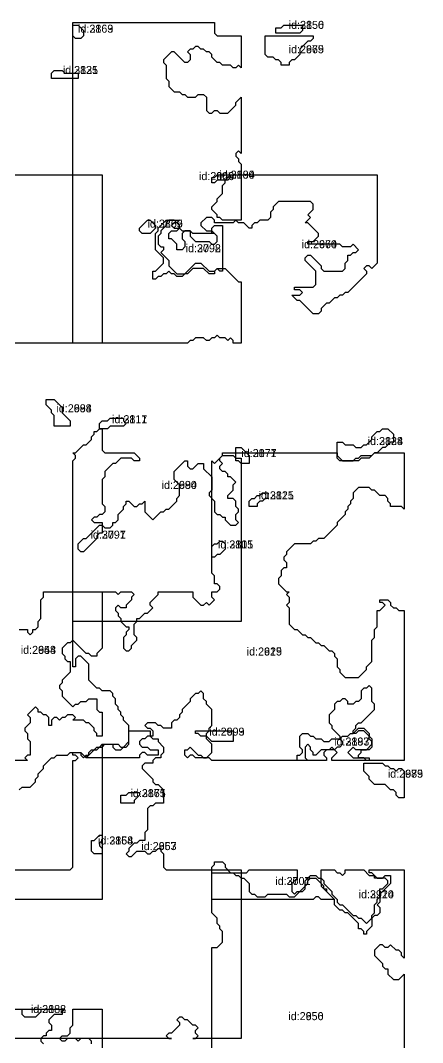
# Model space of a CAD drawing. Header units: metres. Extents: x 0 to 810, y 0 to 745.
# Drawn here: x 656.4 to 806.9, y 362.5 to 744.7 of the extents above; entities that cross this region are included whole.
import ezdxf

# ---------------------------------------------------------------- set-up
doc = ezdxf.new("R2010")
doc.units = ezdxf.units.M
doc.layers.add('forest', color=7, linetype='Continuous')
doc.layers.add('forestfragmentation', color=7, linetype='Continuous')

msp = doc.modelspace()

# ---------------------------------------------------------------- linework, layer by layer
at = {"layer": 'forest', "color": 162}
msp.add_lwpolyline([(676, 624), (676, 744), (729, 744), (729, 740), (730, 739), (739, 739), (739, 727), (738, 728), (737, 727), (736, 727), (735, 728), (732, 728), (731, 729), (730, 729), (728, 731), (728, 732), (727, 733), (726, 733), (725, 734), (724, 734), (723, 735), (722, 735), (721, 734), (720, 734), (719, 733), (720, 732), (720, 730), (719, 729), (718, 729), (714, 733), (713, 733), (710, 730), (710, 729), (711, 728), (711, 723), (712, 722), (712, 720), (714, 718), (716, 718), (717, 717), (718, 717), (719, 716), (722, 716), (723, 717), (725, 717), (726, 716), (726, 711), (727, 710), (728, 710), (729, 711), (730, 711), (731, 710), (734, 710), (737, 713), (737, 714), (739, 716), (739, 695), (738, 696), (737, 695), (737, 694), (738, 693), (738, 692), (739, 691), (739, 670), (737, 670), (736, 669), (729, 669), (729, 670), (728, 671), (726, 671), (724, 669), (724, 668), (726, 666), (728, 666), (729, 665), (721, 665), (720, 666), (718, 666), (717, 665), (717, 663), (718, 662), (718, 660), (717, 659), (715, 659), (715, 661), (713, 663), (712, 663), (712, 665), (713, 666), (715, 666), (716, 667), (716, 668), (714, 670), (712, 670), (711, 669), (711, 668), (709, 666), (709, 665), (708, 664), (708, 661), (709, 660), (710, 660), (710, 659), (709, 658), (712, 655), (712, 653), (715, 650), (718, 650), (722, 654), (724, 654), (727, 651), (729, 651), (730, 652), (733, 652), (738, 647), (739, 647), (739, 624), (736, 624), (736, 625), (735, 626), (734, 625), (733, 626), (731, 626), (730, 627), (729, 626), (728, 626), (727, 625), (726, 625), (725, 626), (722, 626), (721, 625), (720, 625), (719, 624), (676, 624)], dxfattribs=at)
msp.add_lwpolyline([(676, 624), (676, 744), (729, 744), (729, 740), (730, 739), (739, 739), (739, 727), (738, 728), (737, 727), (736, 727), (735, 728), (732, 728), (731, 729), (730, 729), (728, 731), (728, 732), (727, 733), (726, 733), (725, 734), (724, 734), (723, 735), (722, 735), (721, 734), (720, 734), (719, 733), (720, 732), (720, 730), (719, 729), (718, 729), (714, 733), (713, 733), (710, 730), (710, 729), (711, 728), (711, 723), (712, 722), (712, 720), (714, 718), (716, 718), (717, 717), (718, 717), (719, 716), (722, 716), (723, 717), (725, 717), (726, 716), (726, 711), (727, 710), (728, 710), (729, 711), (730, 711), (731, 710), (734, 710), (737, 713), (737, 714), (739, 716), (739, 695), (738, 696), (737, 695), (737, 694), (738, 693), (738, 692), (739, 691), (739, 670), (737, 670), (736, 669), (729, 669), (729, 670), (728, 671), (726, 671), (724, 669), (724, 668), (726, 666), (728, 666), (729, 665), (721, 665), (720, 666), (718, 666), (717, 665), (717, 663), (718, 662), (718, 660), (717, 659), (715, 659), (715, 661), (713, 663), (712, 663), (712, 665), (713, 666), (715, 666), (716, 667), (716, 668), (714, 670), (712, 670), (711, 669), (711, 668), (709, 666), (709, 665), (708, 664), (708, 661), (709, 660), (710, 660), (710, 659), (709, 658), (712, 655), (712, 653), (715, 650), (718, 650), (722, 654), (724, 654), (727, 651), (729, 651), (730, 652), (733, 652), (738, 647), (739, 647), (739, 624), (736, 624), (736, 625), (735, 626), (734, 625), (733, 626), (731, 626), (730, 627), (729, 626), (728, 626), (727, 625), (726, 625), (725, 626), (722, 626), (721, 625), (720, 625), (719, 624), (676, 624)], dxfattribs=at)
at = {"layer": 'forest', "color": 153}
msp.add_lwpolyline([(754, 728), (754, 729), (753, 730), (752, 730), (751, 731), (749, 731), (748, 732), (748, 739), (766, 739), (766, 738), (765, 737), (764, 737), (761, 734), (761, 732), (759, 730), (758, 730), (757, 729), (757, 728), (754, 728)], dxfattribs=at)
msp.add_lwpolyline([(754, 728), (754, 729), (753, 730), (752, 730), (751, 731), (749, 731), (748, 732), (748, 739), (766, 739), (766, 738), (765, 737), (764, 737), (761, 734), (761, 732), (759, 730), (758, 730), (757, 729), (757, 728), (754, 728)], dxfattribs=at)
at = {"layer": 'forest', "color": 156}
msp.add_lwpolyline([(624, 687), (687, 687), (687, 624), (572, 624)], dxfattribs=at)
msp.add_lwpolyline([(624, 687), (687, 687), (687, 624), (572, 624)], dxfattribs=at)
at = {"layer": 'forest', "color": 121}
msp.add_lwpolyline([(766, 635), (761, 640), (760, 640), (758, 642), (761, 642), (762, 643), (761, 644), (759, 644), (759, 645), (766, 645), (767, 646), (767, 651), (763, 655), (763, 656), (764, 657), (765, 657), (769, 653), (769, 652), (770, 651), (777, 651), (778, 652), (778, 654), (779, 655), (779, 657), (780, 657), (781, 658), (782, 658), (783, 659), (781, 661), (780, 660), (777, 660), (776, 661), (764, 661), (764, 662), (766, 662), (768, 664), (768, 665), (764, 669), (763, 669), (765, 671), (764, 672), (766, 674), (766, 676), (765, 677), (753, 677), (751, 675), (751, 674), (750, 673), (750, 671), (749, 670), (746, 670), (745, 669), (744, 669), (743, 668), (743, 667), (742, 667), (740, 669), (738, 669), (737, 670), (732, 670), (731, 671), (730, 671), (730, 672), (728, 674), (728, 675), (730, 677), (730, 678), (732, 680), (732, 683), (733, 684), (733, 685), (735, 687), (790, 687), (790, 654), (788, 652), (787, 653), (786, 653), (785, 652), (786, 651), (786, 650), (779, 643), (778, 643), (777, 642), (776, 642), (775, 641), (774, 641), (772, 639), (771, 639), (769, 637), (769, 636), (768, 635), (766, 635)], dxfattribs=at)
msp.add_lwpolyline([(766, 635), (761, 640), (760, 640), (758, 642), (761, 642), (762, 643), (761, 644), (759, 644), (759, 645), (766, 645), (767, 646), (767, 651), (763, 655), (763, 656), (764, 657), (765, 657), (769, 653), (769, 652), (770, 651), (777, 651), (778, 652), (778, 654), (779, 655), (779, 657), (780, 657), (781, 658), (782, 658), (783, 659), (781, 661), (780, 660), (777, 660), (776, 661), (764, 661), (764, 662), (766, 662), (768, 664), (768, 665), (764, 669), (763, 669), (765, 671), (764, 672), (766, 674), (766, 676), (765, 677), (753, 677), (751, 675), (751, 674), (750, 673), (750, 671), (749, 670), (746, 670), (745, 669), (744, 669), (743, 668), (743, 667), (742, 667), (740, 669), (738, 669), (737, 670), (732, 670), (731, 671), (730, 671), (730, 672), (728, 674), (728, 675), (730, 677), (730, 678), (732, 680), (732, 683), (733, 684), (733, 685), (735, 687), (790, 687), (790, 654), (788, 652), (787, 653), (786, 653), (785, 652), (786, 651), (786, 650), (779, 643), (778, 643), (777, 642), (776, 642), (775, 641), (774, 641), (772, 639), (771, 639), (769, 637), (769, 636), (768, 635), (766, 635)], dxfattribs=at)
at = {"layer": 'forest', "color": 91}
msp.add_lwpolyline([(669, 593), (669, 597), (668, 598), (668, 599), (666, 601), (666, 603), (669, 603), (672, 600), (672, 598), (675, 595), (675, 593), (669, 593)], dxfattribs=at)
msp.add_lwpolyline([(669, 593), (669, 597), (668, 598), (668, 599), (666, 601), (666, 603), (669, 603), (672, 600), (672, 598), (675, 595), (675, 593), (669, 593)], dxfattribs=at)
at = {"layer": 'forest', "color": 115}
msp.add_lwpolyline([(676, 520), (676, 580), (677, 581), (677, 582), (676, 583), (677, 583), (680, 586), (681, 586), (683, 588), (683, 589), (684, 590), (684, 591), (685, 591), (686, 592), (687, 592), (687, 584), (688, 583), (699, 583), (701, 581), (701, 580), (699, 580), (698, 581), (694, 581), (692, 579), (691, 579), (688, 576), (688, 574), (687, 573), (687, 564), (688, 563), (688, 561), (687, 560), (686, 560), (685, 559), (684, 559), (683, 558), (684, 557), (687, 557), (687, 556), (688, 555), (690, 555), (691, 556), (691, 557), (692, 557), (693, 558), (693, 560), (695, 562), (695, 563), (696, 564), (696, 565), (697, 565), (699, 563), (700, 563), (701, 564), (702, 564), (703, 565), (703, 561), (706, 558), (709, 561), (710, 561), (711, 562), (712, 562), (715, 565), (715, 566), (716, 567), (716, 571), (714, 573), (714, 576), (718, 580), (719, 580), (719, 578), (720, 577), (721, 577), (723, 579), (725, 579), (725, 577), (728, 574), (728, 569), (727, 568), (727, 567), (729, 565), (729, 561), (730, 560), (731, 560), (732, 559), (733, 559), (733, 558), (735, 556), (737, 556), (738, 557), (737, 558), (737, 560), (738, 561), (738, 562), (737, 563), (737, 565), (736, 566), (734, 566), (734, 567), (736, 569), (736, 571), (737, 572), (735, 574), (734, 574), (734, 575), (733, 576), (732, 576), (731, 577), (731, 578), (732, 579), (731, 580), (731, 581), (732, 582), (736, 582), (737, 581), (739, 581), (739, 520), (676, 520)], dxfattribs=at)
msp.add_lwpolyline([(676, 520), (676, 580), (677, 581), (677, 582), (676, 583), (677, 583), (680, 586), (681, 586), (683, 588), (683, 589), (684, 590), (684, 591), (685, 591), (686, 592), (687, 592), (687, 584), (688, 583), (699, 583), (701, 581), (701, 580), (699, 580), (698, 581), (694, 581), (692, 579), (691, 579), (688, 576), (688, 574), (687, 573), (687, 564), (688, 563), (688, 561), (687, 560), (686, 560), (685, 559), (684, 559), (683, 558), (684, 557), (687, 557), (687, 556), (688, 555), (690, 555), (691, 556), (691, 557), (692, 557), (693, 558), (693, 560), (695, 562), (695, 563), (696, 564), (696, 565), (697, 565), (699, 563), (700, 563), (701, 564), (702, 564), (703, 565), (703, 561), (706, 558), (709, 561), (710, 561), (711, 562), (712, 562), (715, 565), (715, 566), (716, 567), (716, 571), (714, 573), (714, 576), (718, 580), (719, 580), (719, 578), (720, 577), (721, 577), (723, 579), (725, 579), (725, 577), (728, 574), (728, 569), (727, 568), (727, 567), (729, 565), (729, 561), (730, 560), (731, 560), (732, 559), (733, 559), (733, 558), (735, 556), (737, 556), (738, 557), (737, 558), (737, 560), (738, 561), (738, 562), (737, 563), (737, 565), (736, 566), (734, 566), (734, 567), (736, 569), (736, 571), (737, 572), (735, 574), (734, 574), (734, 575), (733, 576), (732, 576), (731, 577), (731, 578), (732, 579), (731, 580), (731, 581), (732, 582), (736, 582), (737, 581), (739, 581), (739, 520), (676, 520)], dxfattribs=at)
at = {"layer": 'forest', "color": 155}
msp.add_lwpolyline([(728, 468), (727, 469), (722, 469), (721, 470), (720, 470), (719, 469), (718, 470), (718, 472), (719, 472), (720, 473), (723, 470), (724, 470), (725, 469), (726, 469), (728, 471), (728, 474), (726, 476), (726, 478), (727, 479), (727, 480), (728, 481), (728, 487), (726, 489), (726, 490), (725, 491), (725, 493), (724, 494), (723, 493), (722, 493), (720, 491), (720, 490), (717, 487), (717, 486), (716, 485), (716, 484), (715, 483), (714, 483), (713, 482), (713, 480), (710, 480), (709, 481), (708, 481), (707, 482), (704, 482), (703, 481), (704, 480), (705, 480), (706, 479), (706, 477), (704, 477), (703, 476), (702, 476), (701, 475), (701, 474), (702, 473), (704, 473), (705, 472), (708, 472), (708, 470), (704, 470), (703, 471), (702, 471), (701, 470), (701, 469), (681, 469), (681, 470), (682, 470), (684, 472), (685, 472), (686, 473), (687, 473), (688, 474), (691, 474), (691, 473), (692, 472), (694, 472), (695, 473), (696, 473), (697, 474), (697, 481), (695, 483), (695, 484), (694, 485), (694, 486), (693, 487), (693, 488), (692, 489), (692, 491), (691, 492), (691, 493), (690, 494), (687, 494), (686, 495), (685, 495), (682, 498), (682, 504), (679, 507), (678, 507), (677, 506), (677, 503), (676, 503), (676, 531), (692, 531), (693, 530), (694, 531), (698, 531), (699, 530), (698, 529), (698, 528), (696, 526), (696, 525), (694, 525), (693, 526), (692, 525), (692, 524), (693, 523), (693, 522), (694, 521), (694, 520), (696, 518), (697, 518), (697, 517), (696, 516), (696, 515), (695, 514), (695, 510), (696, 509), (697, 509), (698, 510), (698, 511), (700, 513), (700, 514), (699, 515), (699, 519), (700, 520), (700, 521), (701, 521), (703, 523), (704, 523), (706, 525), (705, 526), (705, 527), (708, 530), (708, 531), (721, 531), (721, 529), (724, 526), (725, 526), (726, 527), (727, 526), (729, 528), (728, 529), (728, 531), (730, 531), (731, 532), (731, 533), (730, 534), (729, 534), (729, 537), (728, 538), (728, 580), (729, 579), (732, 582), (732, 583), (775, 583), (775, 582), (777, 580), (781, 580), (782, 581), (783, 581), (784, 582), (788, 582), (789, 583), (800, 583), (800, 562), (799, 563), (795, 563), (795, 564), (794, 565), (794, 566), (793, 567), (791, 567), (789, 569), (788, 569), (787, 570), (783, 570), (781, 568), (781, 566), (780, 565), (780, 564), (779, 563), (779, 562), (778, 561), (778, 560), (775, 557), (775, 556), (770, 551), (768, 551), (767, 550), (766, 550), (765, 549), (759, 549), (756, 546), (756, 545), (755, 544), (755, 543), (756, 542), (756, 540), (755, 540), (754, 539), (754, 537), (753, 536), (753, 534), (756, 531), (757, 531), (756, 530), (757, 529), (757, 527), (756, 526), (757, 525), (757, 519), (759, 517), (760, 517), (762, 515), (763, 515), (764, 514), (765, 514), (767, 512), (768, 512), (769, 511), (770, 511), (772, 509), (773, 509), (774, 508), (774, 507), (775, 506), (775, 503), (776, 502), (776, 501), (778, 499), (783, 499), (786, 502), (786, 503), (788, 505), (788, 513), (789, 514), (789, 517), (790, 518), (790, 524), (791, 524), (793, 526), (792, 527), (791, 527), (791, 528), (794, 528), (795, 527), (795, 526), (796, 525), (797, 525), (798, 524), (800, 524), (800, 468), (786, 468), (785, 469), (783, 469), (783, 470), (784, 471), (784, 472), (786, 472), (788, 474), (788, 475), (787, 476), (787, 477), (785, 479), (783, 479), (782, 478), (781, 478), (781, 479), (782, 480), (782, 481), (783, 482), (784, 482), (789, 487), (789, 489), (788, 490), (788, 495), (787, 496), (786, 495), (785, 495), (784, 494), (784, 491), (783, 490), (782, 490), (781, 489), (779, 489), (779, 490), (778, 491), (777, 491), (776, 490), (775, 490), (774, 489), (774, 487), (772, 485), (772, 482), (773, 481), (773, 480), (776, 477), (776, 476), (777, 475), (777, 474), (776, 473), (775, 473), (774, 472), (769, 472), (767, 470), (766, 470), (766, 471), (765, 472), (765, 473), (764, 474), (763, 473), (763, 469), (764, 468), (728, 468)], dxfattribs=at)
msp.add_lwpolyline([(728, 468), (727, 469), (722, 469), (721, 470), (720, 470), (719, 469), (718, 470), (718, 472), (719, 472), (720, 473), (723, 470), (724, 470), (725, 469), (726, 469), (728, 471), (728, 474), (726, 476), (726, 478), (727, 479), (727, 480), (728, 481), (728, 487), (726, 489), (726, 490), (725, 491), (725, 493), (724, 494), (723, 493), (722, 493), (720, 491), (720, 490), (717, 487), (717, 486), (716, 485), (716, 484), (715, 483), (714, 483), (713, 482), (713, 480), (710, 480), (709, 481), (708, 481), (707, 482), (704, 482), (703, 481), (704, 480), (705, 480), (706, 479), (706, 477), (704, 477), (703, 476), (702, 476), (701, 475), (701, 474), (702, 473), (704, 473), (705, 472), (708, 472), (708, 470), (704, 470), (703, 471), (702, 471), (701, 470), (701, 469), (681, 469), (681, 470), (682, 470), (684, 472), (685, 472), (686, 473), (687, 473), (688, 474), (691, 474), (691, 473), (692, 472), (694, 472), (695, 473), (696, 473), (697, 474), (697, 481), (695, 483), (695, 484), (694, 485), (694, 486), (693, 487), (693, 488), (692, 489), (692, 491), (691, 492), (691, 493), (690, 494), (687, 494), (686, 495), (685, 495), (682, 498), (682, 504), (679, 507), (678, 507), (677, 506), (677, 503), (676, 503), (676, 531), (692, 531), (693, 530), (694, 531), (698, 531), (699, 530), (698, 529), (698, 528), (696, 526), (696, 525), (694, 525), (693, 526), (692, 525), (692, 524), (693, 523), (693, 522), (694, 521), (694, 520), (696, 518), (697, 518), (697, 517), (696, 516), (696, 515), (695, 514), (695, 510), (696, 509), (697, 509), (698, 510), (698, 511), (700, 513), (700, 514), (699, 515), (699, 519), (700, 520), (700, 521), (701, 521), (703, 523), (704, 523), (706, 525), (705, 526), (705, 527), (708, 530), (708, 531), (721, 531), (721, 529), (724, 526), (725, 526), (726, 527), (727, 526), (729, 528), (728, 529), (728, 531), (730, 531), (731, 532), (731, 533), (730, 534), (729, 534), (729, 537), (728, 538), (728, 580), (729, 579), (732, 582), (732, 583), (775, 583), (775, 582), (777, 580), (781, 580), (782, 581), (783, 581), (784, 582), (788, 582), (789, 583), (800, 583), (800, 562), (799, 563), (795, 563), (795, 564), (794, 565), (794, 566), (793, 567), (791, 567), (789, 569), (788, 569), (787, 570), (783, 570), (781, 568), (781, 566), (780, 565), (780, 564), (779, 563), (779, 562), (778, 561), (778, 560), (775, 557), (775, 556), (770, 551), (768, 551), (767, 550), (766, 550), (765, 549), (759, 549), (756, 546), (756, 545), (755, 544), (755, 543), (756, 542), (756, 540), (755, 540), (754, 539), (754, 537), (753, 536), (753, 534), (756, 531), (757, 531), (756, 530), (757, 529), (757, 527), (756, 526), (757, 525), (757, 519), (759, 517), (760, 517), (762, 515), (763, 515), (764, 514), (765, 514), (767, 512), (768, 512), (769, 511), (770, 511), (772, 509), (773, 509), (774, 508), (774, 507), (775, 506), (775, 503), (776, 502), (776, 501), (778, 499), (783, 499), (786, 502), (786, 503), (788, 505), (788, 513), (789, 514), (789, 517), (790, 518), (790, 524), (791, 524), (793, 526), (792, 527), (791, 527), (791, 528), (794, 528), (795, 527), (795, 526), (796, 525), (797, 525), (798, 524), (800, 524), (800, 468), (786, 468), (785, 469), (783, 469), (783, 470), (784, 471), (784, 472), (786, 472), (788, 474), (788, 475), (787, 476), (787, 477), (785, 479), (783, 479), (782, 478), (781, 478), (781, 479), (782, 480), (782, 481), (783, 482), (784, 482), (789, 487), (789, 489), (788, 490), (788, 495), (787, 496), (786, 495), (785, 495), (784, 494), (784, 491), (783, 490), (782, 490), (781, 489), (779, 489), (779, 490), (778, 491), (777, 491), (776, 490), (775, 490), (774, 489), (774, 487), (772, 485), (772, 482), (773, 481), (773, 480), (776, 477), (776, 476), (777, 475), (777, 474), (776, 473), (775, 473), (774, 472), (769, 472), (767, 470), (766, 470), (766, 471), (765, 472), (765, 473), (764, 474), (763, 473), (763, 469), (764, 468), (728, 468)], dxfattribs=at)
at = {"layer": 'forest', "color": 166}
for points in [[(656, 517), (659, 517), (659, 516), (660, 515), (661, 516), (661, 517), (662, 517), (663, 518), (663, 520), (664, 521), (664, 528), (665, 529), (665, 531), (687, 531), (687, 510), (685, 508), (685, 507), (683, 507), (682, 508), (681, 508), (676, 513), (675, 512), (674, 512), (672, 510), (672, 508), (673, 507), (673, 506), (674, 505), (675, 505), (675, 501), (672, 498), (672, 497), (671, 496), (671, 495), (672, 494), (672, 492), (676, 488), (677, 489), (678, 489), (679, 490), (681, 490), (682, 491), (685, 491), (685, 487), (686, 486), (687, 486), (687, 477), (685, 477), (685, 478), (684, 479), (684, 480), (682, 482), (681, 482), (680, 483), (676, 483), (677, 484), (676, 485), (674, 485), (673, 484), (672, 484), (671, 483), (670, 484), (669, 484), (668, 483), (668, 481), (667, 481), (667, 484), (666, 485), (665, 485), (664, 486), (663, 486), (663, 487), (662, 488), (659, 485), (660, 484), (660, 482), (658, 480), (658, 479), (659, 478), (659, 476), (660, 475), (660, 470), (659, 470), (658, 469), (659, 468), (654, 468)], [(656, 517), (659, 517), (659, 516), (660, 515), (661, 516), (661, 517), (662, 517), (663, 518), (663, 520), (664, 521), (664, 528), (665, 529), (665, 531), (687, 531), (687, 510), (685, 508), (685, 507), (683, 507), (682, 508), (681, 508), (676, 513), (675, 512), (674, 512), (672, 510), (672, 508), (673, 507), (673, 506), (674, 505), (675, 505), (675, 501), (672, 498), (672, 497), (671, 496), (671, 495), (672, 494), (672, 492), (676, 488), (677, 489), (678, 489), (679, 490), (681, 490), (682, 491), (685, 491), (685, 487), (686, 486), (687, 486), (687, 477), (685, 477), (685, 478), (684, 479), (684, 480), (682, 482), (681, 482), (680, 483), (676, 483), (677, 484), (676, 485), (674, 485), (673, 484), (672, 484), (671, 483), (670, 484), (669, 484), (668, 483), (668, 481), (667, 481), (667, 484), (666, 485), (665, 485), (664, 486), (663, 486), (663, 487), (662, 488), (659, 485), (660, 484), (660, 482), (658, 480), (658, 479), (659, 478), (659, 476), (660, 475), (660, 470), (659, 470), (658, 469), (659, 468), (654, 468)], [(656, 457), (657, 458), (660, 458), (662, 460), (662, 461), (663, 462), (663, 463), (665, 465), (665, 466), (668, 469), (669, 469), (670, 470), (674, 470), (675, 471), (679, 471), (679, 470), (680, 469), (681, 470), (682, 470), (685, 473), (686, 473), (687, 474), (687, 416), (624, 416)], [(656, 457), (657, 458), (660, 458), (662, 460), (662, 461), (663, 462), (663, 463), (665, 465), (665, 466), (668, 469), (669, 469), (670, 470), (674, 470), (675, 471), (679, 471), (679, 470), (680, 469), (681, 470), (682, 470), (685, 473), (686, 473), (687, 474), (687, 416), (624, 416)]]:
    msp.add_lwpolyline(points, dxfattribs=at)
at = {"layer": 'forest', "color": 149}
msp.add_lwpolyline([(624, 427), (675, 427), (676, 428), (676, 468), (677, 468), (678, 469), (677, 470), (676, 470), (676, 471), (679, 471), (681, 469), (682, 470), (682, 471), (683, 472), (684, 472), (685, 473), (686, 473), (687, 474), (693, 474), (694, 473), (695, 473), (697, 475), (697, 479), (705, 479), (705, 477), (706, 476), (708, 476), (708, 475), (710, 473), (710, 471), (709, 470), (709, 469), (707, 469), (706, 468), (706, 467), (703, 467), (702, 466), (702, 465), (706, 461), (706, 460), (707, 459), (708, 459), (710, 457), (710, 452), (707, 452), (706, 451), (705, 451), (704, 450), (704, 442), (703, 441), (703, 438), (701, 438), (700, 437), (699, 437), (697, 435), (697, 434), (696, 433), (697, 432), (698, 432), (700, 434), (703, 434), (704, 433), (705, 433), (706, 434), (707, 434), (708, 435), (709, 435), (709, 434), (710, 433), (710, 428), (711, 427), (739, 427), (739, 364), (721, 364), (722, 364), (723, 365), (722, 366), (722, 367), (723, 368), (722, 369), (721, 369), (719, 371), (718, 371), (717, 372), (716, 372), (715, 371), (716, 370), (716, 369), (713, 366), (712, 366), (711, 365), (712, 364), (713, 364), (624, 364)], dxfattribs=at)
msp.add_lwpolyline([(624, 427), (675, 427), (676, 428), (676, 468), (677, 468), (678, 469), (677, 470), (676, 470), (676, 471), (679, 471), (681, 469), (682, 470), (682, 471), (683, 472), (684, 472), (685, 473), (686, 473), (687, 474), (693, 474), (694, 473), (695, 473), (697, 475), (697, 479), (705, 479), (705, 477), (706, 476), (708, 476), (708, 475), (710, 473), (710, 471), (709, 470), (709, 469), (707, 469), (706, 468), (706, 467), (703, 467), (702, 466), (702, 465), (706, 461), (706, 460), (707, 459), (708, 459), (710, 457), (710, 452), (707, 452), (706, 451), (705, 451), (704, 450), (704, 442), (703, 441), (703, 438), (701, 438), (700, 437), (699, 437), (697, 435), (697, 434), (696, 433), (697, 432), (698, 432), (700, 434), (703, 434), (704, 433), (705, 433), (706, 434), (707, 434), (708, 435), (709, 435), (709, 434), (710, 433), (710, 428), (711, 427), (739, 427), (739, 364), (721, 364), (722, 364), (723, 365), (722, 366), (722, 367), (723, 368), (722, 369), (721, 369), (719, 371), (718, 371), (717, 372), (716, 372), (715, 371), (716, 370), (716, 369), (713, 366), (712, 366), (711, 365), (712, 364), (713, 364), (624, 364)], dxfattribs=at)
at = {"layer": 'forest', "color": 71}
msp.add_lwpolyline([(728, 475), (726, 477), (724, 477), (723, 478), (722, 478), (722, 479), (736, 479), (736, 475), (728, 475)], dxfattribs=at)
msp.add_lwpolyline([(728, 475), (726, 477), (724, 477), (723, 478), (722, 478), (722, 479), (736, 479), (736, 475), (728, 475)], dxfattribs=at)
at = {"layer": 'forest', "color": 96}
msp.add_lwpolyline([(798, 454), (797, 455), (797, 456), (796, 457), (795, 457), (793, 459), (789, 459), (787, 461), (787, 462), (785, 464), (785, 467), (792, 467), (793, 466), (794, 466), (795, 465), (796, 465), (797, 464), (798, 465), (799, 465), (800, 464), (800, 454), (798, 454)], dxfattribs=at)
msp.add_lwpolyline([(798, 454), (797, 455), (797, 456), (796, 457), (795, 457), (793, 459), (789, 459), (787, 461), (787, 462), (785, 464), (785, 467), (792, 467), (793, 466), (794, 466), (795, 465), (796, 465), (797, 464), (798, 465), (799, 465), (800, 464), (800, 454), (798, 454)], dxfattribs=at)
at = {"layer": 'forest', "color": 80}
msp.add_lwpolyline([(728, 416), (728, 428), (729, 429), (729, 430), (732, 430), (733, 429), (733, 428), (735, 426), (736, 426), (737, 425), (738, 425), (739, 424), (740, 424), (742, 422), (742, 419), (743, 418), (744, 418), (745, 417), (748, 417), (749, 418), (756, 418), (757, 417), (759, 417), (761, 419), (762, 419), (763, 420), (763, 421), (764, 422), (764, 423), (765, 424), (767, 424), (769, 422), (769, 421), (770, 420), (771, 420), (771, 419), (774, 416), (769, 416), (768, 417), (767, 417), (766, 416), (728, 416)], dxfattribs=at)
msp.add_lwpolyline([(728, 416), (728, 428), (729, 429), (729, 430), (732, 430), (733, 429), (733, 428), (735, 426), (736, 426), (737, 425), (738, 425), (739, 424), (740, 424), (742, 422), (742, 419), (743, 418), (744, 418), (745, 417), (748, 417), (749, 418), (756, 418), (757, 417), (759, 417), (761, 419), (762, 419), (763, 420), (763, 421), (764, 422), (764, 423), (765, 424), (767, 424), (769, 422), (769, 421), (770, 420), (771, 420), (771, 419), (774, 416), (769, 416), (768, 417), (767, 417), (766, 416), (728, 416)], dxfattribs=at)
at = {"layer": 'forest', "color": 161}
msp.add_lwpolyline([(728, 341), (728, 398), (730, 398), (732, 400), (732, 404), (731, 405), (731, 406), (730, 407), (730, 409), (728, 411), (728, 426), (741, 426), (742, 427), (760, 427), (760, 424), (758, 422), (758, 419), (759, 418), (760, 419), (761, 419), (763, 421), (763, 423), (765, 425), (767, 425), (768, 424), (769, 424), (770, 423), (770, 422), (773, 419), (773, 418), (775, 416), (775, 415), (776, 414), (777, 414), (781, 410), (782, 410), (783, 409), (784, 409), (786, 407), (788, 409), (788, 410), (789, 411), (789, 414), (790, 415), (790, 416), (791, 417), (791, 420), (792, 420), (794, 422), (794, 423), (793, 424), (789, 424), (789, 425), (788, 426), (787, 426), (787, 427), (800, 427), (800, 394), (799, 395), (799, 396), (798, 397), (797, 397), (795, 399), (794, 398), (793, 398), (792, 399), (791, 399), (789, 397), (789, 395), (792, 392), (792, 391), (793, 390), (794, 390), (794, 388), (796, 386), (798, 386), (800, 388), (800, 260)], dxfattribs=at)
msp.add_lwpolyline([(728, 341), (728, 398), (730, 398), (732, 400), (732, 404), (731, 405), (731, 406), (730, 407), (730, 409), (728, 411), (728, 426), (741, 426), (742, 427), (760, 427), (760, 424), (758, 422), (758, 419), (759, 418), (760, 419), (761, 419), (763, 421), (763, 423), (765, 425), (767, 425), (768, 424), (769, 424), (770, 423), (770, 422), (773, 419), (773, 418), (775, 416), (775, 415), (776, 414), (777, 414), (781, 410), (782, 410), (783, 409), (784, 409), (786, 407), (788, 409), (788, 410), (789, 411), (789, 414), (790, 415), (790, 416), (791, 417), (791, 420), (792, 420), (794, 422), (794, 423), (793, 424), (789, 424), (789, 425), (788, 426), (787, 426), (787, 427), (800, 427), (800, 394), (799, 395), (799, 396), (798, 397), (797, 397), (795, 399), (794, 398), (793, 398), (792, 399), (791, 399), (789, 397), (789, 395), (792, 392), (792, 391), (793, 390), (794, 390), (794, 388), (796, 386), (798, 386), (800, 388), (800, 260)], dxfattribs=at)
at = {"layer": 'forest', "color": 46}
for points in [[(624, 324), (624, 375), (673, 375), (672, 374), (672, 373), (669, 373), (667, 371), (667, 370), (668, 369), (668, 367), (667, 367), (666, 366), (666, 365), (665, 365), (664, 364), (664, 363), (665, 362)], [(624, 324), (624, 375), (673, 375), (672, 374), (672, 373), (669, 373), (667, 371), (667, 370), (668, 369), (668, 367), (667, 367), (666, 366), (666, 365), (665, 365), (664, 364), (664, 363), (665, 362)], [(683, 362), (683, 363), (682, 364), (679, 364), (678, 363), (677, 364), (674, 364), (673, 363), (672, 363), (671, 364), (672, 365), (674, 365), (675, 366), (675, 368), (676, 369), (676, 375), (687, 375), (687, 359)], [(683, 362), (683, 363), (682, 364), (679, 364), (678, 363), (677, 364), (674, 364), (673, 363), (672, 363), (671, 364), (672, 365), (674, 365), (675, 366), (675, 368), (676, 369), (676, 375), (687, 375), (687, 359)]]:
    msp.add_lwpolyline(points, dxfattribs=at)
at = {"layer": 'forestfragmentation', "color": 66}
msp.add_lwpolyline([(677, 738), (676, 739), (676, 743), (678, 743), (680, 741), (680, 739), (679, 738), (677, 738)], dxfattribs=at)
msp.add_lwpolyline([(677, 738), (676, 739), (676, 743), (678, 743), (680, 741), (680, 739), (679, 738), (677, 738)], dxfattribs=at)
at = {"layer": 'forestfragmentation', "color": 50}
msp.add_lwpolyline([(752, 740), (752, 742), (754, 742), (755, 743), (762, 743), (762, 741), (761, 740), (752, 740)], dxfattribs=at)
msp.add_lwpolyline([(752, 740), (752, 742), (754, 742), (755, 743), (762, 743), (762, 741), (761, 740), (752, 740)], dxfattribs=at)
at = {"layer": 'forestfragmentation', "color": 48}
msp.add_lwpolyline([(668, 723), (668, 725), (669, 726), (672, 726), (673, 725), (678, 725), (678, 723), (668, 723)], dxfattribs=at)
msp.add_lwpolyline([(668, 723), (668, 725), (669, 726), (672, 726), (673, 725), (678, 725), (678, 723), (668, 723)], dxfattribs=at)
at = {"layer": 'forestfragmentation', "color": 49}
msp.add_lwpolyline([(728, 684), (728, 686), (729, 686), (730, 687), (735, 687), (735, 686), (734, 685), (730, 685), (729, 684), (728, 684)], dxfattribs=at)
msp.add_lwpolyline([(728, 684), (728, 686), (729, 686), (730, 687), (735, 687), (735, 686), (734, 685), (730, 685), (729, 684), (728, 684)], dxfattribs=at)
at = {"layer": 'forestfragmentation', "color": 61}
msp.add_lwpolyline([(702, 665), (701, 666), (701, 667), (704, 670), (705, 670), (707, 668), (707, 667), (705, 665), (702, 665)], dxfattribs=at)
msp.add_lwpolyline([(702, 665), (701, 666), (701, 667), (704, 670), (705, 670), (707, 668), (707, 667), (705, 665), (702, 665)], dxfattribs=at)
at = {"layer": 'forestfragmentation', "color": 55}
msp.add_lwpolyline([(706, 648), (706, 651), (707, 651), (710, 654), (710, 656), (707, 659), (707, 665), (708, 666), (708, 667), (711, 670), (716, 670), (715, 669), (714, 669), (713, 668), (714, 667), (716, 667), (717, 666), (720, 666), (720, 664), (722, 662), (727, 662), (728, 661), (729, 661), (730, 662), (730, 664), (729, 665), (728, 665), (728, 667), (729, 668), (732, 668), (732, 651), (731, 651), (730, 652), (729, 651), (729, 650), (727, 650), (725, 652), (721, 652), (719, 650), (718, 650), (717, 649), (715, 649), (714, 650), (713, 650), (712, 651), (711, 650), (710, 650), (709, 649), (708, 649), (707, 648), (706, 648)], dxfattribs=at)
msp.add_lwpolyline([(706, 648), (706, 651), (707, 651), (710, 654), (710, 656), (707, 659), (707, 665), (708, 666), (708, 667), (711, 670), (716, 670), (715, 669), (714, 669), (713, 668), (714, 667), (716, 667), (717, 666), (720, 666), (720, 664), (722, 662), (727, 662), (728, 661), (729, 661), (730, 662), (730, 664), (729, 665), (728, 665), (728, 667), (729, 668), (732, 668), (732, 651), (731, 651), (730, 652), (729, 651), (729, 650), (727, 650), (725, 652), (721, 652), (719, 650), (718, 650), (717, 649), (715, 649), (714, 650), (713, 650), (712, 651), (711, 650), (710, 650), (709, 649), (708, 649), (707, 648), (706, 648)], dxfattribs=at)
at = {"layer": 'forestfragmentation', "color": 74}
msp.add_lwpolyline([(686, 592), (686, 594), (687, 595), (689, 595), (690, 596), (695, 596), (695, 595), (696, 594), (695, 593), (690, 593), (689, 592), (686, 592)], dxfattribs=at)
msp.add_lwpolyline([(686, 592), (686, 594), (687, 595), (689, 595), (690, 596), (695, 596), (695, 595), (696, 594), (695, 593), (690, 593), (689, 592), (686, 592)], dxfattribs=at)
at = {"layer": 'forestfragmentation', "color": 82}
msp.add_lwpolyline([(776, 580), (775, 581), (775, 587), (777, 587), (778, 586), (781, 586), (782, 585), (784, 585), (785, 586), (786, 586), (788, 588), (788, 589), (790, 591), (791, 591), (792, 592), (794, 592), (796, 590), (796, 587), (795, 587), (793, 585), (792, 585), (790, 583), (789, 583), (787, 581), (784, 581), (783, 580), (776, 580)], dxfattribs=at)
msp.add_lwpolyline([(776, 580), (775, 581), (775, 587), (777, 587), (778, 586), (781, 586), (782, 585), (784, 585), (785, 586), (786, 586), (788, 588), (788, 589), (790, 591), (791, 591), (792, 592), (794, 592), (796, 590), (796, 587), (795, 587), (793, 585), (792, 585), (790, 583), (789, 583), (787, 581), (784, 581), (783, 580), (776, 580)], dxfattribs=at)
at = {"layer": 'forestfragmentation', "color": 58}
msp.add_lwpolyline([(739, 579), (738, 580), (737, 580), (737, 585), (739, 585), (742, 582), (742, 579), (739, 579)], dxfattribs=at)
msp.add_lwpolyline([(739, 579), (738, 580), (737, 580), (737, 585), (739, 585), (742, 582), (742, 579), (739, 579)], dxfattribs=at)
at = {"layer": 'forestfragmentation', "color": 64}
msp.add_lwpolyline([(742, 563), (742, 565), (743, 566), (744, 566), (745, 567), (746, 567), (747, 568), (749, 568), (749, 566), (748, 566), (747, 565), (746, 565), (745, 564), (745, 563), (742, 563)], dxfattribs=at)
msp.add_lwpolyline([(742, 563), (742, 565), (743, 566), (744, 566), (745, 567), (746, 567), (747, 568), (749, 568), (749, 566), (748, 566), (747, 565), (746, 565), (745, 564), (745, 563), (742, 563)], dxfattribs=at)
at = {"layer": 'forestfragmentation', "color": 70}
msp.add_lwpolyline([(679, 546), (678, 547), (678, 549), (680, 551), (681, 551), (686, 556), (687, 556), (687, 553), (686, 553), (685, 552), (685, 551), (680, 546), (679, 546)], dxfattribs=at)
msp.add_lwpolyline([(679, 546), (678, 547), (678, 549), (680, 551), (681, 551), (686, 556), (687, 556), (687, 553), (686, 553), (685, 552), (685, 551), (680, 546), (679, 546)], dxfattribs=at)
at = {"layer": 'forestfragmentation', "color": 54}
msp.add_lwpolyline([(728, 544), (728, 548), (729, 549), (730, 549), (731, 550), (732, 550), (733, 549), (733, 547), (731, 545), (730, 545), (729, 544), (728, 544)], dxfattribs=at)
msp.add_lwpolyline([(728, 544), (728, 548), (729, 549), (730, 549), (731, 550), (732, 550), (733, 549), (733, 547), (731, 545), (730, 545), (729, 544), (728, 544)], dxfattribs=at)
at = {"layer": 'forestfragmentation', "color": 51}
msp.add_lwpolyline([(760, 468), (760, 470), (761, 470), (762, 471), (762, 472), (761, 473), (761, 477), (762, 478), (764, 478), (765, 477), (766, 477), (767, 476), (769, 476), (770, 475), (772, 475), (773, 476), (776, 476), (777, 477), (779, 477), (780, 478), (781, 478), (783, 480), (785, 480), (787, 478), (787, 477), (788, 476), (788, 473), (787, 472), (782, 472), (781, 473), (779, 471), (781, 469), (787, 469), (787, 468), (773, 468), (773, 469), (775, 471), (773, 473), (772, 472), (771, 472), (770, 471), (770, 470), (771, 469), (771, 468), (760, 468)], dxfattribs=at)
msp.add_lwpolyline([(760, 468), (760, 470), (761, 470), (762, 471), (762, 472), (761, 473), (761, 477), (762, 478), (764, 478), (765, 477), (766, 477), (767, 476), (769, 476), (770, 475), (772, 475), (773, 476), (776, 476), (777, 477), (779, 477), (780, 478), (781, 478), (783, 480), (785, 480), (787, 478), (787, 477), (788, 476), (788, 473), (787, 472), (782, 472), (781, 473), (779, 471), (781, 469), (787, 469), (787, 468), (773, 468), (773, 469), (775, 471), (773, 473), (772, 472), (771, 472), (770, 471), (770, 470), (771, 469), (771, 468), (760, 468)], dxfattribs=at)
at = {"layer": 'forestfragmentation', "color": 65}
msp.add_lwpolyline([(694, 452), (694, 455), (696, 455), (697, 456), (701, 456), (701, 455), (699, 453), (699, 452), (694, 452)], dxfattribs=at)
msp.add_lwpolyline([(694, 452), (694, 455), (696, 455), (697, 456), (701, 456), (701, 455), (699, 453), (699, 452), (694, 452)], dxfattribs=at)
at = {"layer": 'forestfragmentation', "color": 46}
msp.add_lwpolyline([(684, 433), (683, 434), (683, 438), (684, 438), (686, 440), (687, 440), (687, 438), (686, 437), (686, 436), (687, 435), (687, 433), (684, 433)], dxfattribs=at)
msp.add_lwpolyline([(684, 433), (683, 434), (683, 438), (684, 438), (686, 440), (687, 440), (687, 438), (686, 437), (686, 436), (687, 435), (687, 433), (684, 433)], dxfattribs=at)
at = {"layer": 'forestfragmentation', "color": 42}
msp.add_lwpolyline([(785, 403), (785, 404), (784, 405), (783, 405), (783, 407), (779, 411), (778, 411), (777, 412), (776, 412), (774, 414), (774, 416), (770, 420), (770, 421), (769, 422), (769, 427), (774, 427), (775, 426), (776, 426), (777, 425), (778, 426), (778, 427), (785, 427), (787, 425), (789, 425), (790, 424), (792, 424), (793, 425), (795, 425), (795, 422), (791, 418), (791, 415), (790, 414), (791, 413), (791, 411), (790, 410), (789, 410), (788, 409), (788, 406), (786, 404), (786, 403), (785, 403)], dxfattribs=at)
msp.add_lwpolyline([(785, 403), (785, 404), (784, 405), (783, 405), (783, 407), (779, 411), (778, 411), (777, 412), (776, 412), (774, 414), (774, 416), (770, 420), (770, 421), (769, 422), (769, 427), (774, 427), (775, 426), (776, 426), (777, 425), (778, 426), (778, 427), (785, 427), (787, 425), (789, 425), (790, 424), (792, 424), (793, 425), (795, 425), (795, 422), (791, 418), (791, 415), (790, 414), (791, 413), (791, 411), (790, 410), (789, 410), (788, 409), (788, 406), (786, 404), (786, 403), (785, 403)], dxfattribs=at)
at = {"layer": 'forestfragmentation', "color": 53}
msp.add_lwpolyline([(658, 372), (657, 373), (657, 375), (664, 375), (664, 374), (662, 372), (658, 372)], dxfattribs=at)
msp.add_lwpolyline([(658, 372), (657, 373), (657, 375), (664, 375), (664, 374), (662, 372), (658, 372)], dxfattribs=at)

# ---------------------------------------------------------------- texts
at = {"layer": 'forest', "color": 153}
for s in ['id:2669', 'id:2975']:
    msp.add_text(s, height=3, dxfattribs=at).set_placement((756.83, 732.44))
at = {"layer": 'forest', "color": 162}
for s in ['id:2660', 'id:2966']:
    msp.add_text(s, height=3, dxfattribs=at).set_placement((723.25, 685.02))
at = {"layer": 'forest', "color": 121}
for s in ['id:2664', 'id:2970']:
    msp.add_text(s, height=3, dxfattribs=at).set_placement((761.71, 659.54))
at = {"layer": 'forest', "color": 91}
for s in ['id:2688', 'id:2994']:
    msp.add_text(s, height=3, dxfattribs=at).set_placement((669.91, 598.18))
at = {"layer": 'forest', "color": 115}
for s in ['id:2684', 'id:2990']:
    msp.add_text(s, height=3, dxfattribs=at).set_placement((709.27, 569.51))
at = {"layer": 'forest', "color": 166}
for s in ['id:2648', 'id:2954']:
    msp.add_text(s, height=3, dxfattribs=at).set_placement((656.55, 507.82))
at = {"layer": 'forest', "color": 155}
for s in ['id:2619', 'id:2925']:
    msp.add_text(s, height=3, dxfattribs=at).set_placement((741.13, 507.22))
at = {"layer": 'forest', "color": 71}
for s in ['id:2693', 'id:2999']:
    msp.add_text(s, height=3, dxfattribs=at).set_placement((727.12, 477.25))
at = {"layer": 'forest', "color": 96}
for s in ['id:2679', 'id:2985']:
    msp.add_text(s, height=3, dxfattribs=at).set_placement((793.95, 461.52))
at = {"layer": 'forest', "color": 149}
for s in ['id:2657', 'id:2963']:
    msp.add_text(s, height=3, dxfattribs=at).set_placement((701.68, 434.45))
at = {"layer": 'forest', "color": 80}
for s in ['id:2701', 'id:3007']:
    msp.add_text(s, height=3, dxfattribs=at).set_placement((751.83, 421.39))
at = {"layer": 'forest', "color": 161}
for s in ['id:2650', 'id:2956']:
    msp.add_text(s, height=3, dxfattribs=at).set_placement((756.7, 370.84))
at = {"layer": 'forestfragmentation', "color": 66}
for s in ['id:2863', 'id:3169']:
    msp.add_text(s, height=3, dxfattribs=at).set_placement((678, 740.14))
at = {"layer": 'forestfragmentation', "color": 50}
for s in ['id:2850', 'id:3156']:
    msp.add_text(s, height=3, dxfattribs=at).set_placement((756.86, 741.57))
at = {"layer": 'forestfragmentation', "color": 48}
for s in ['id:2825', 'id:3131']:
    msp.add_text(s, height=3, dxfattribs=at).set_placement((672.29, 724.71))
at = {"layer": 'forestfragmentation', "color": 49}
for s in ['id:2884', 'id:3190']:
    msp.add_text(s, height=3, dxfattribs=at).set_placement((730.89, 685.56))
at = {"layer": 'forestfragmentation', "color": 61}
for s in ['id:2859', 'id:3165']:
    msp.add_text(s, height=3, dxfattribs=at).set_placement((704, 667.25))
at = {"layer": 'forestfragmentation', "color": 55}
for s in ['id:2792', 'id:3098']:
    msp.add_text(s, height=3, dxfattribs=at).set_placement((718.28, 658.04))
at = {"layer": 'forestfragmentation', "color": 74}
for s in ['id:2811', 'id:3117']:
    msp.add_text(s, height=3, dxfattribs=at).set_placement((690.73, 594.09))
at = {"layer": 'forestfragmentation', "color": 82}
for s in ['id:2828', 'id:3134']:
    msp.add_text(s, height=3, dxfattribs=at).set_placement((786.42, 585.92))
at = {"layer": 'forestfragmentation', "color": 58}
for s in ['id:2871', 'id:3177']:
    msp.add_text(s, height=3, dxfattribs=at).set_placement((739.14, 581.43))
at = {"layer": 'forestfragmentation', "color": 64}
for s in ['id:2815', 'id:3121']:
    msp.add_text(s, height=3, dxfattribs=at).set_placement((745.57, 565.64))
at = {"layer": 'forestfragmentation', "color": 70}
for s in ['id:2791', 'id:3097']:
    msp.add_text(s, height=3, dxfattribs=at).set_placement((682.67, 550.92))
at = {"layer": 'forestfragmentation', "color": 54}
for s in ['id:2805', 'id:3111']:
    msp.add_text(s, height=3, dxfattribs=at).set_placement((730.36, 547.27))
at = {"layer": 'forestfragmentation', "color": 51}
for s in ['id:2887', 'id:3193']:
    msp.add_text(s, height=3, dxfattribs=at).set_placement((773.84, 473.55))
at = {"layer": 'forestfragmentation', "color": 65}
for s in ['id:2865', 'id:3171']:
    msp.add_text(s, height=3, dxfattribs=at).set_placement((697.62, 454.25))
at = {"layer": 'forestfragmentation', "color": 46}
for s in ['id:2858', 'id:3164']:
    msp.add_text(s, height=3, dxfattribs=at).set_placement((685.45, 436.55))
at = {"layer": 'forestfragmentation', "color": 42}
for s in ['id:2914', 'id:3220']:
    msp.add_text(s, height=3, dxfattribs=at).set_placement((783.02, 416.43))
at = {"layer": 'forestfragmentation', "color": 53}
for s in ['id:2882', 'id:3188']:
    msp.add_text(s, height=3, dxfattribs=at).set_placement((660.33, 373.5))

doc.saveas('drawing.dxf')
